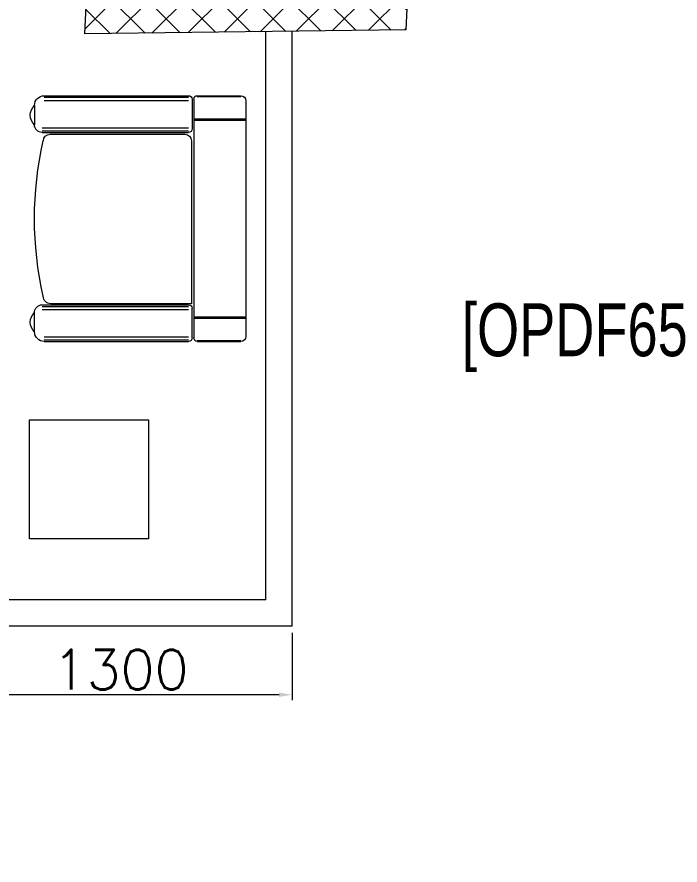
# Model space of a CAD drawing. Header units: millimetres. Extents: x -2143172 to 5255, y -610845 to 279739.
# Drawn here: x -1095168 to -1092660, y -583372 to -580163 of the extents above; entities that cross this region are included whole.
import ezdxf

# ---------------------------------------------------------------- set-up
doc = ezdxf.new("R2010")
doc.units = ezdxf.units.MM
doc.header["$LTSCALE"] = 30
doc.layers.get('0').update_dxf_attribs({"lineweight": 5})
doc.layers.get('Defpoints').update_dxf_attribs({"lineweight": 5})
for name, color, linetype, lineweight in [('72_EGR_BASE_TEXT', 7, 'Continuous', 5), ('C-HYDR-CTCH', 6, 'Continuous', 5), ('dims.', 152, 'Continuous', 5), ('Hatch', 252, 'Continuous', 5), ('LOADING', 163, 'Continuous', 5), ('Structure', 20, 'Continuous', 5), ('Walls', 32, 'Continuous', 5)]:
    doc.layers.add(name, color=color, linetype=linetype, lineweight=lineweight)
doc.styles.add('SIMPLEX', font='SIMPLEX.shx', dxfattribs={"height": 150})
doc.styles.add('X3G_ENTITY_9F38', font='swisscl.ttf', dxfattribs={"height": 0.2})
doc.dimstyles.new('Buk', dxfattribs={"dimtxt": 150, "dimasz": 50, "dimexe": 20, "dimexo": 25, "dimgap": 20, "dimtad": 1, "dimdec": 0, "dimrnd": 5, "dimdsep": 46, "dimtxsty": 'SIMPLEX', "dimcen": 0, "dimdle": 20, "dimclrd": 256, "dimclre": 256, "dimclrt": 256, "dimadec": 0, "dimazin": 0, "dimtfac": 0.0075, "dimtdec": 0, "dimtmove": 1, "dimatfit": 2, "dimldrblk": 'ARCHTICK', "dimfxl": 1, "dimtolj": 1, "dimtzin": 0, "dimlwd": -1, "dimlwe": -1, "dimarcsym": 0})

# ---------------------------------------------------------------- blocks, each defined once
blk = doc.blocks.new('*D630')
at = {"layer": 'Defpoints', "color": 0, "transparency": 16777216}
for p in [(-1095426.1, -582468.1, 0.2), (-1094127, -582468.1, 0.1), (-1095426.1, -582727.8)]:
    blk.add_point(p, dxfattribs=at)
at = {"layer": 'dims.', "linetype": 'Continuous', "transparency": 16777216}
for p, q in [((-1095426.1, -582493.1), (-1095426.1, -582747.8)), ((-1094127, -582493.1), (-1094127, -582747.8))]:
    blk.add_line(p, q, dxfattribs=at)
at = {"layer": 'dims.', "transparency": 16777216}
blk.add_line((-1094177, -582727.8), (-1095376.1, -582727.8), dxfattribs=at)
for points in [[(-1095376.1, -582719.5), (-1095376.1, -582736.2), (-1095426.1, -582727.8)], [(-1094177, -582719.5), (-1094177, -582736.2), (-1094127, -582727.8)]]:
    blk.add_solid(points, dxfattribs=at)
at = {"layer": 'dims.', "transparency": 16777216, "insert": (-1094776.5, -582632.8), "char_height": 150, "attachment_point": 5, "style": 'SIMPLEX'}
blk.add_mtext('\\A1;1300', dxfattribs=at)
blk = doc.blocks.new('_ArchTick')
at = {"color": 0, "linetype": 'ByBlock', "const_width": 0.15}
blk.add_lwpolyline([(-0.5, -0.5), (0.5, 0.5)], dxfattribs=at)
blk = doc.blocks.new('A$C47696aed')
at = {"layer": 'Hatch'}
h = blk.add_hatch(dxfattribs=at)
h.set_pattern_fill('ANSI37', color=256, scale=30)
h.paths.add_polyline_path([(50952.7, 21917.9), (50348.7, 21909.7), (50352.6, 21621.3), (50956.6, 21629.5)])
h.paths.add_polyline_path([(43791.9, 21910.1), (43208.4, 21904.7), (43188.5, 21613.3), (43772, 21618.7)])
h.paths.add_polyline_path([(29414.9, 21902.8), (28815.8, 21898.7), (28810.1, 21605.6), (29409.2, 21609.7)])
h.paths.add_polyline_path([(36600.2, 21904.9), (35999, 21897.4), (35990.7, 21611.8), (36591.9, 21619.3)])
h.paths.add_polyline_path([(22195.7, 21912), (21589.3, 21890.2), (21603.8, 21597.6), (22210.2, 21619.5)])
h.paths.add_polyline_path([(15459.1, 21901.7), (14237.2, 21925.6), (14230.7, 21629.5), (15452.7, 21605.5)])
h.paths.add_polyline_path([(15473.2, 14701.6), (14258.2, 14685.8), (14244.7, 14393.4), (15459.7, 14409.1)])
h.paths.add_polyline_path([(15447.1, 7508.4), (14244, 7492.4), (14238.3, 7199.4), (15441.4, 7215.3)])
h.paths.add_polyline_path([(15465.6, 309.7), (14269, 298.3), (14271.8, 3.8), (15468.5, 15.2)])
h.paths.add_polyline_path([(7830.6, 311.8), (7227.1, 308.1), (7237.7, 22.6), (7841.3, 26.3)])
h.paths.add_polyline_path([(7815.2, 7509.8), (7218.4, 7511.4), (7218.2, 7210.2), (7815.1, 7208.6)])
h.paths.add_polyline_path([(7825.1, 14699.4), (7205.8, 14700.6), (7195.2, 14397.6), (7814.5, 14396.4)])
h.paths.add_polyline_path([(7801.7, 21878.7), (7201.1, 21893.2), (7197.5, 21603.6), (7798.1, 21589.1)])
h.paths.add_polyline_path([(602.6, 21876.9), (0, 21899.6), (1.9, 21611.2), (604.5, 21588.5)])
h.paths.add_polyline_path([(610.4, 7498.6), (8.3, 7491.6), (11.7, 7200), (613.7, 7206.9)])
h.paths.add_polyline_path([(627.9, 303.9), (29.5, 302.9), (34.3, 2.3), (632.7, 3.3)])
h.paths.add_polyline_path([(22214.6, 317.2), (21608.9, 304.3), (21614.6, 3.1), (22220.3, 16)])
h.paths.add_polyline_path([(22208.1, 7509.7), (21613.7, 7492.1), (21615.8, 7195.5), (22210.2, 7213.1)])
h.paths.add_polyline_path([(22199.3, 14717.7), (21600.4, 14710), (21604.4, 14409.9), (22203.4, 14417.6)])
h.paths.add_polyline_path([(29399.7, 14702.4), (28797.7, 14707.1), (28802, 14415), (29403.9, 14410.3)])
h.paths.add_polyline_path([(29403.4, 7519.8), (28799.6, 7502.2), (28813, 7202.1), (29413.1, 7223.2)])
h.paths.add_polyline_path([(29419.5, 303.8), (28815.7, 310.4), (28813.3, 24.7), (29417.2, 18.1)])
h.paths.add_polyline_path([(36618, 314.2), (36020.7, 299.7), (36029.7, 0), (36627, 14.6)])
h.paths.add_polyline_path([(36610.7, 7502.6), (36009.5, 7504.5), (36010.6, 7207.3), (36611.9, 7205.4)])
h.paths.add_polyline_path([(36574.3, 14706.4), (35993.4, 14711.1), (36013.1, 14421.3), (36594, 14416.6)])
h.paths.add_polyline_path([(43777.6, 14705.7), (43180, 14719.4), (43182, 14427.5), (43779.6, 14413.8)])
h.paths.add_polyline_path([(43778.6, 7507.1), (43210.2, 7499.5), (43212, 7205.4), (43780.5, 7213)])
h.paths.add_polyline_path([(43815.7, 310), (43210.4, 307.3), (43211.8, 2.8), (43817, 5.4)])
h.paths.add_polyline_path([(50989.9, 309.5), (50401.9, 325.5), (50388.7, 18.3), (50976.7, 2.3)])
h.paths.add_polyline_path([(50974.1, 7508.9), (50370.9, 7510), (50368.9, 7213.4), (50972.2, 7212.3)])
at = {"layer": 'C-HYDR-CTCH', "color": 4, "flags": 128}
blk.add_lwpolyline([(14258.2, 14685.8), (15473.2, 14701.6), (15459.7, 14409.1), (14244.7, 14393.4), (14258.2, 14685.8)], dxfattribs=at)
blk = doc.blocks.new('single seat')
at = {"layer": 'LOADING'}
for p, q in [((-972742.2, -381703.1), (-972742.2, -382595.5)), ((-972558.1, -381684), (-972723.2, -381684)), ((-972558.1, -381687.4), (-972723.2, -381687.4)), ((-972544.8, -381697.3), (-972544.8, -382601.1)), ((-972538.5, -381697.3), (-972538.5, -381809.5)), ((-971978.9, -381684), (-972525.2, -381684)), ((-971978.9, -381689.9), (-972525.2, -381689.9)), ((-971978.9, -381701.7), (-972525.2, -381701.7)), ((-971942.2, -381720.6), (-971942.2, -381794)), ((-972544.8, -381772.1), (-972742.2, -381772.1)), ((-972544.8, -381774.6), (-972742.2, -381774.6)), ((-972544.8, -381777.1), (-972742.2, -381777.1)), ((-971971, -381805.1), (-972525.2, -381805.1)), ((-971971, -381816.9), (-972525.2, -381816.9)), ((-971971, -381822.8), (-972525.2, -381822.8)), ((-972001, -381829.5), (-972511, -381829.5)), ((-972536.4, -381854.9), (-972536.4, -382471.4)), ((-972536.4, -382471.4), (-972003.7, -382471.4)), ((-972538.5, -382600.9), (-972538.5, -382488.7)), ((-971971, -382475.4), (-972525.2, -382475.4)), ((-971971, -382481.3), (-972525.2, -382481.3)), ((-971971, -382493.1), (-972525.2, -382493.1)), ((-971942.2, -382577.6), (-971942.2, -382504.2)), ((-972544.8, -382521), (-972742.2, -382521)), ((-972544.8, -382523.6), (-972742.2, -382523.6)), ((-972544.8, -382526.1), (-972742.2, -382526.1)), ((-971978.9, -382596.4), (-972525.2, -382596.4)), ((-972558.1, -382610.8), (-972723.2, -382610.8)), ((-972558.1, -382614.2), (-972723.2, -382614.2)), ((-971978.9, -382608.3), (-972525.2, -382608.3)), ((-971978.9, -382614.2), (-972525.2, -382614.2))]:
    blk.add_line(p, q, dxfattribs=at)
for centre, radius, start, end in [((-972723.2, -381703.1), 19.1, 90, 180), ((-972558.1, -381697.3), 13.3, 0, 90), ((-972525.2, -381697.3), 13.3, 90, 180), ((-971978.9, -381720.6), 36.6, 0, 90), ((-971976, -381757.3), 49.9, 312.6462, 47.3538), ((-971971, -381794), 28.8, 270, 0), ((-972525.2, -381809.5), 13.3, 180, 270), ((-972511, -381854.9), 25.3, 90, 180), ((-972001, -381854.9), 25.3, 0, 90), ((-973252.2, -382149.1), 1310, 347.0217, 12.9783), ((-972003.7, -382443.3), 28.1, 270, 0), ((-972525.2, -382488.7), 13.3, 90, 180), ((-971971, -382504.2), 28.8, 0, 90), ((-971976, -382540.9), 49.9, 312.6462, 47.3538), ((-972723.2, -382595.1), 19.1, 180, 270), ((-972558.1, -382600.9), 13.3, 270, 0), ((-972525.2, -382600.9), 13.3, 180, 270), ((-971978.9, -382577.6), 36.6, 270, 0)]:
    blk.add_arc(centre, radius, start, end, dxfattribs=at)

msp = doc.modelspace()

# ---------------------------------------------------------------- linework, layer by layer
at = {"layer": 'LOADING', "elevation": 0.1}
msp.add_lwpolyline([(-1094671.4, -582138), (-1095121.4, -582138), (-1095121.4, -581688), (-1094671.4, -581688)], close=True, dxfattribs=at)
at = {"layer": 'Walls'}
for p, q in [((-1094227, -582368.1, 0.2), (-1094227, -580218.1, 0.2)), ((-1094127, -582468.1, 0.2), (-1094127, -580218.1, 0.2)), ((-1094227, -582368.1, 0.2), (-1097825.1, -582368.1, 0.2)), ((-1094127, -582468.1, 0.2), (-1097866.6, -582468.1, 0.2))]:
    msp.add_line(p, q, dxfattribs=at)

# ---------------------------------------------------------------- block references
at = {"layer": 'LOADING', "xscale": -1}
msp.add_blockref('single seat', (-2067044.4, -198776.6, 0.1), dxfattribs=at)
at = {"layer": 'Structure', "color": 3}
msp.add_blockref('A$C47696aed', (-1109156.4, -594620.4, 0.2), dxfattribs=at)

# ---------------------------------------------------------------- texts
at = {"layer": '72_EGR_BASE_TEXT', "insert": (-1093029.2, -581246.6, 0.2), "char_height": 200, "attachment_point": 2, "style": 'X3G_ENTITY_9F38'}
msp.add_mtext('[OPDF65]', dxfattribs=at)

# ---------------------------------------------------------------- dimensions: what is measured, and where the dimension line sits
at = {"layer": 'dims.'}
dim = msp.add_linear_dim(base=(-1095426.1, -582727.8, 0.1), p1=(-1094127, -582468.1, 0.2), p2=(-1095426.1, -582468.1, 0.3), dimstyle='Buk', dxfattribs=at)
dim.commit()
dim.dimension.update_dxf_attribs({"geometry": '*D630', "text_midpoint": (-1094776.5, -582632.8, 0.1)})

doc.saveas('drawing.dxf')
